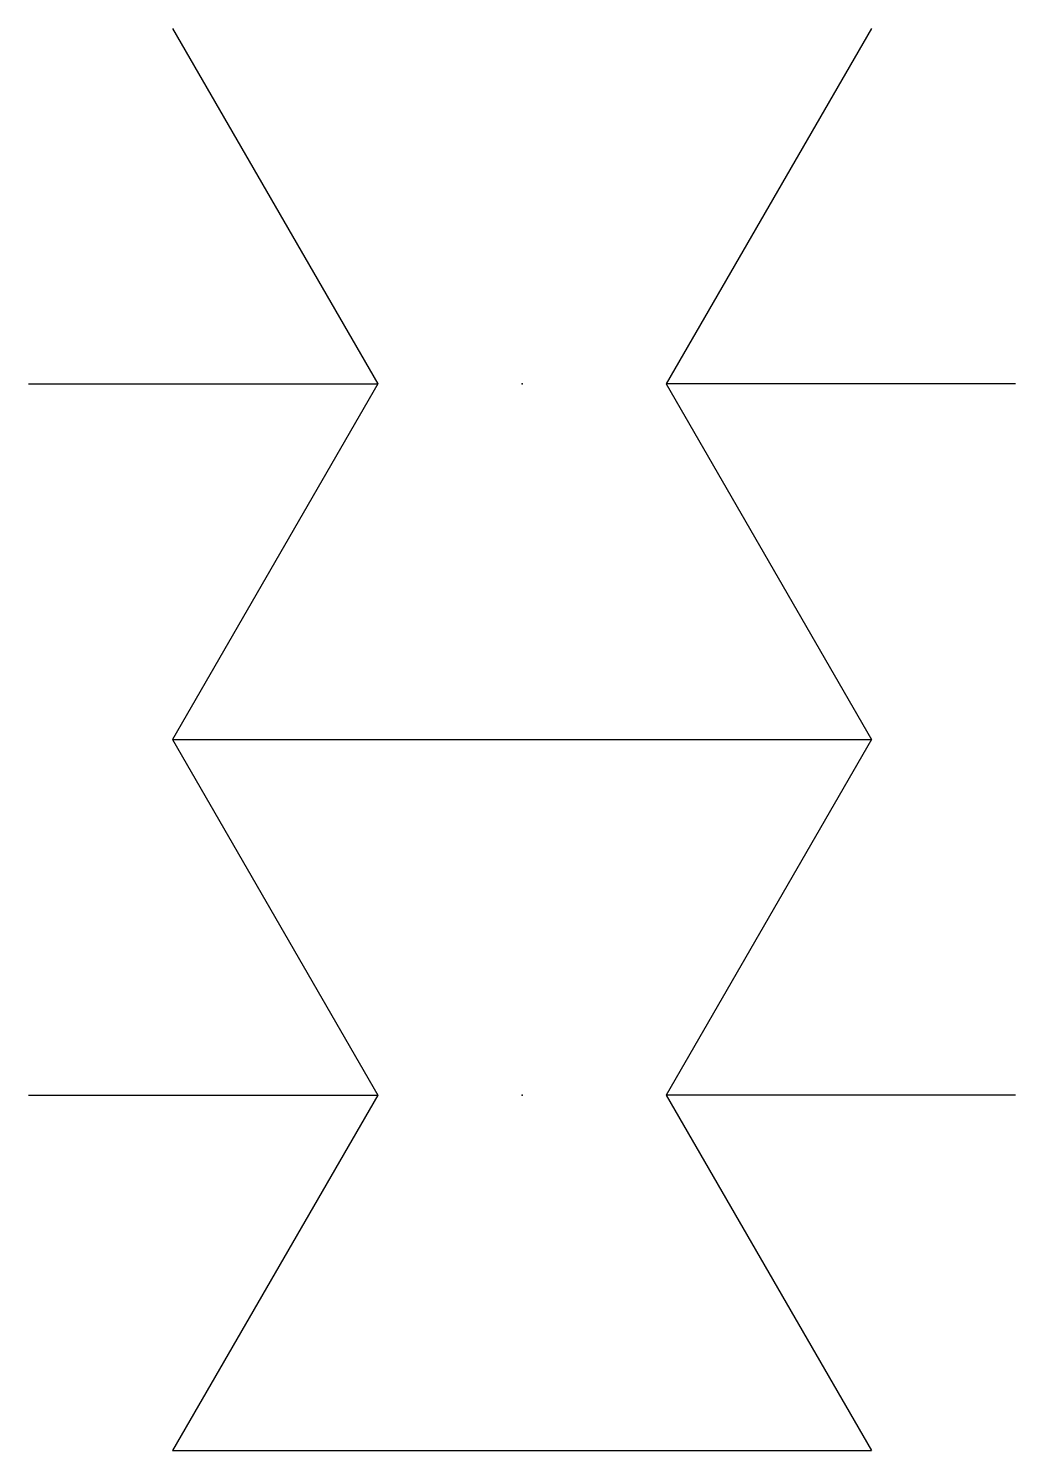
# Model space of a CAD drawing. Header units: millimetres. Extents: x -1.11 to 1.3, y -2.69 to 0.77.
import ezdxf

# ---------------------------------------------------------------- set-up
doc = ezdxf.new("R2010")
doc.units = ezdxf.units.MM
doc.header["$LTSCALE"] = 3
doc.header["$PDSIZE"] = -1

msp = doc.modelspace()

# ---------------------------------------------------------------- linework, layer by layer
at = {"color": 7, "linetype": 'Continuous'}
for p, q in [((-0.7548, 0.7732), (-0.2545, -0.0932)), ((0.9491, 0.7732), (0.4489, -0.0932)), ((-1.1065, -0.0932), (-0.2545, -0.0932)), ((-0.2545, -0.0932), (-0.7548, -0.9596)), ((1.3008, -0.0932), (0.4489, -0.0932)), ((0.4489, -0.0932), (0.9491, -0.9596)), ((-0.7548, -0.9596), (0.9491, -0.9596)), ((-0.7548, -0.9596), (-0.2545, -1.8261)), ((0.9491, -0.9596), (0.4489, -1.8261)), ((-1.1065, -1.8261), (-0.2545, -1.8261)), ((-0.2545, -1.8261), (-0.7548, -2.6925)), ((1.3008, -1.8261), (0.4489, -1.8261)), ((0.4489, -1.8261), (0.9491, -2.6925)), ((-0.7548, -2.6925), (0.9491, -2.6925))]:
    msp.add_line(p, q, dxfattribs=at)
for p in [(0.0972, -0.0932), (0.0972, -1.8261)]:
    msp.add_point(p, dxfattribs=at)

doc.saveas('drawing.dxf')
